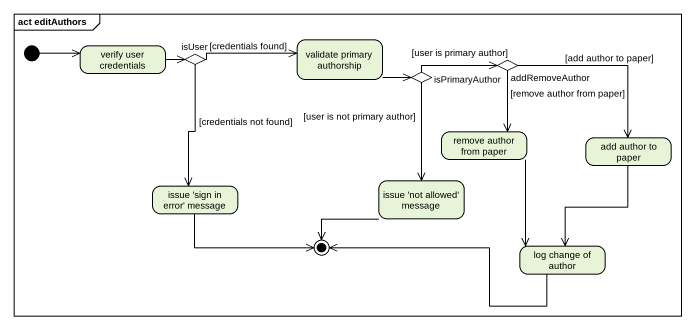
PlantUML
@startuml
mainframe act editAuthors
hide empty description
state "verify user credentials" as verify_user_credentials
state "validate primary authorship" as validate_primary_authorship
state isUser <<choice>>
state isPrimaryAuthor <<choice>>
state addRemoveAuthor <<choice>>
state "remove author from paper" as remove_author_from_paper
state "add author to paper" as add_author_to_paper
state "issue 'sign in error' message" as issue_sign_in_error_message
state "issue 'not allowed' message" as issue_not_allowed_message
state "log change of author" as log_change_of_author
[*] -right-> verify_user_credentials
verify_user_credentials -right-> isUser
validate_primary_authorship -right-> isPrimaryAuthor
isUser -right-> validate_primary_authorship : [credentials found]
isUser --> issue_sign_in_error_message : [credentials not found]
isPrimaryAuthor -right-> addRemoveAuthor : [user is primary author]
isPrimaryAuthor --> issue_not_allowed_message : [user is not primary author]
addRemoveAuthor --> remove_author_from_paper : [remove author from paper]
addRemoveAuthor --> add_author_to_paper : [add author to paper]
remove_author_from_paper --> log_change_of_author
add_author_to_paper --> log_change_of_author
issue_sign_in_error_message -right-> [*]
issue_not_allowed_message -left-> [*]
log_change_of_author -left-> [*]
@enduml
